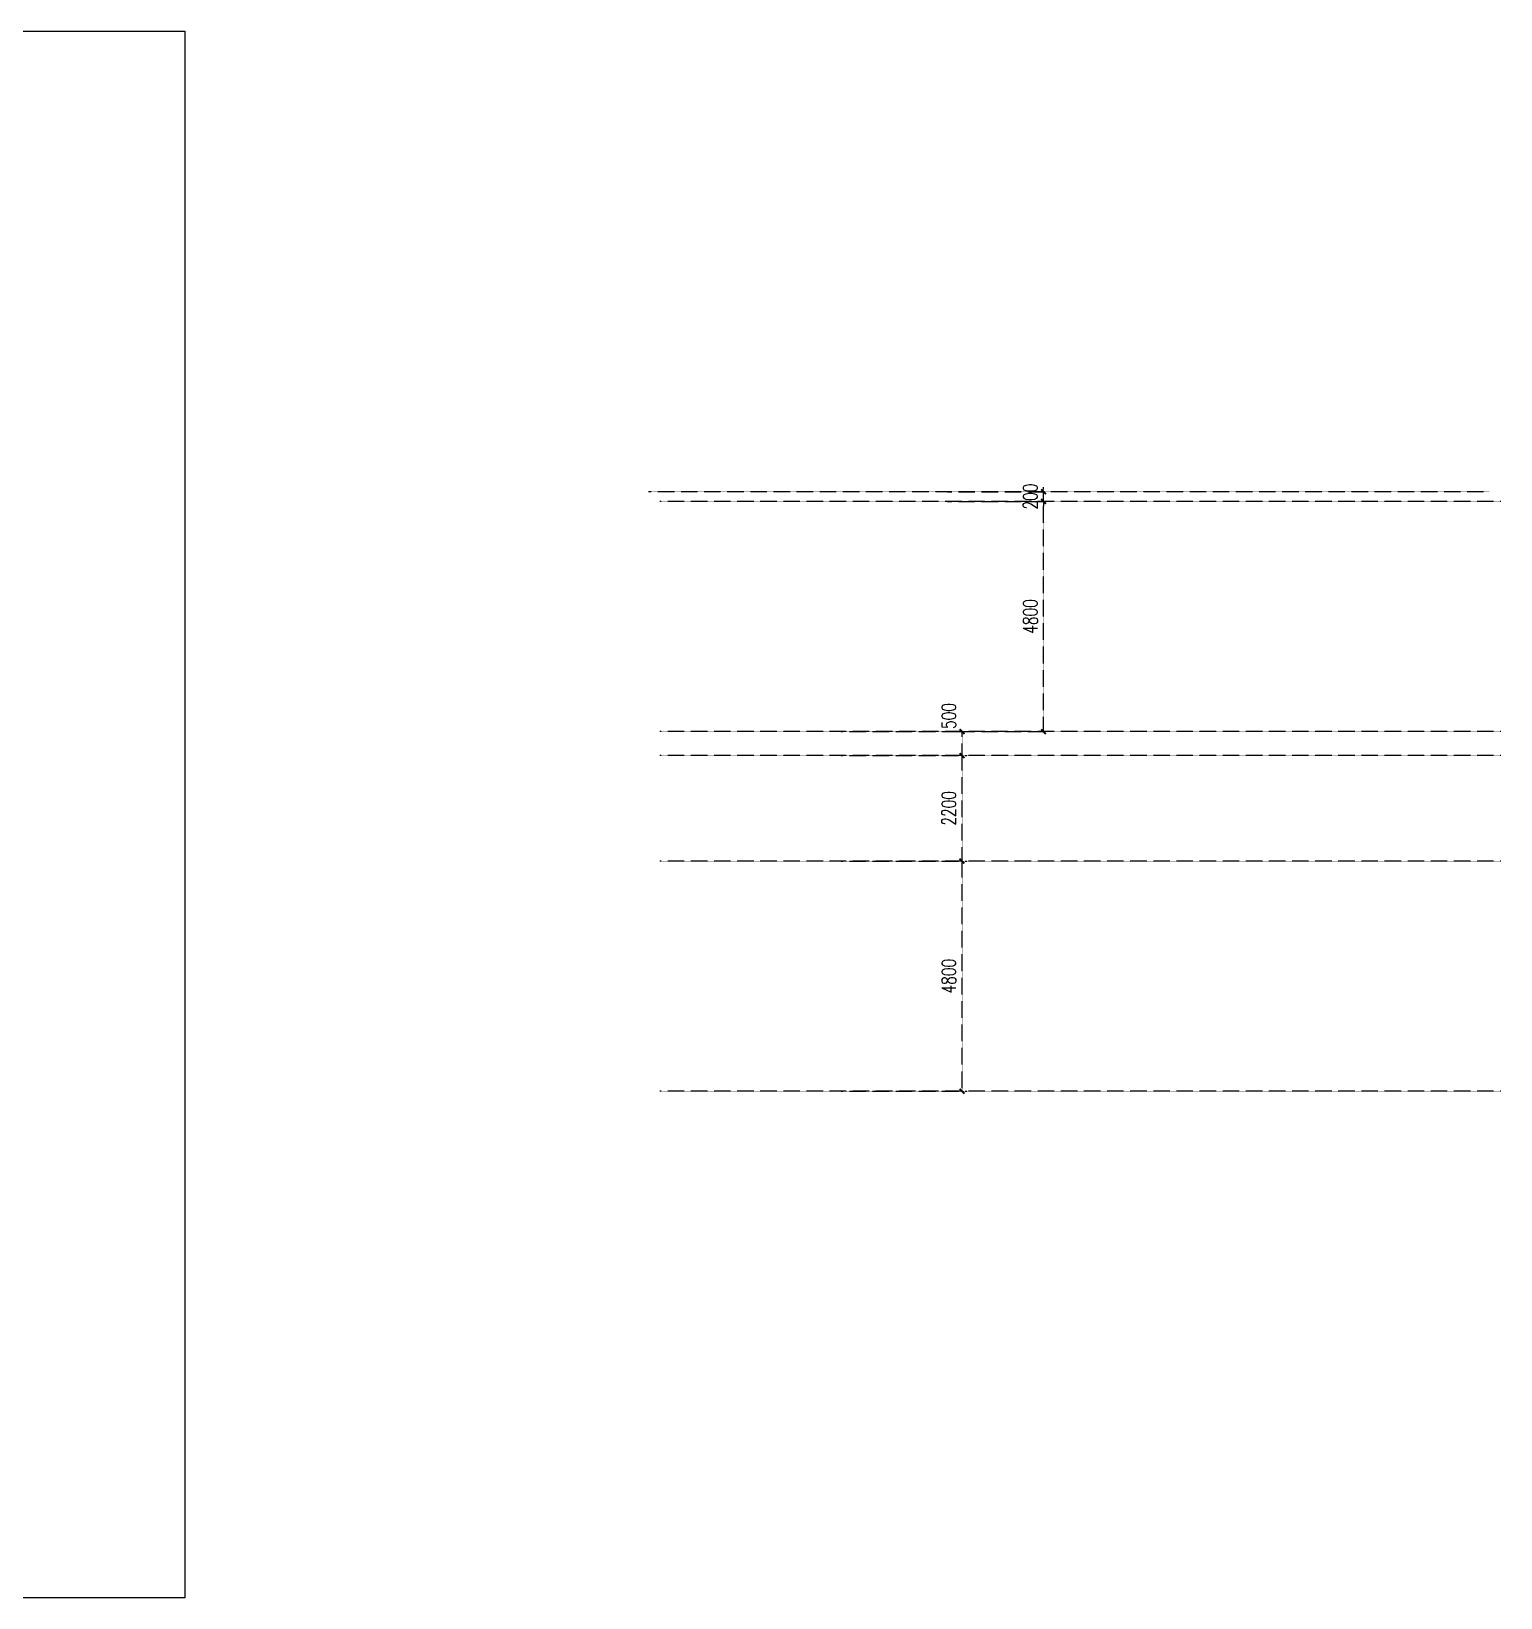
# Model space of a CAD drawing. Extents: x -1899985 to 1774885, y 556286 to 2175695.
# Drawn here: x -1647464 to -1616830, y 557699 to 590358 of the extents above; entities that cross this region are included whole.
import ezdxf

# ---------------------------------------------------------------- set-up
doc = ezdxf.new("R2010")
doc.units = 0
doc.header["$LTSCALE"] = 10
doc.header["$MEASUREMENT"] = 0
doc.linetypes.add('20剖面图$0$DASH', pattern=[0.35, 0.25, -0.1])
doc.layers.get('Defpoints').update_dxf_attribs({"color": 210})
for name, color, linetype in [('20剖面图$0$A-AXIS-D', 1, 'Continuous'), ('20剖面图$0$A-LIN-V', 9, 'Continuous'), ('A-LIN-V', 9, 'Continuous')]:
    doc.layers.add(name, color=color, linetype=linetype)
doc.styles.add('20剖面图$0$_TCH_DIM_T3', font='SIMPLEX', dxfattribs={"width": 0.705882, "bigfont": 'GBCBIG'})
doc.dimstyles.new('20剖面图$0$_TCH_ARCH&&100', dxfattribs={"dimtxt": 297.5, "dimasz": 100, "dimexe": 100, "dimexo": 100, "dimgap": 126.25, "dimtad": 1, "dimdec": 0, "dimzin": 0, "dimdsep": 46, "dimtxsty": '20剖面图$0$_TCH_DIM_T3', "dimblk": '20剖面图$0$_ArchTick', "dimcen": 0.09, "dimclrt": 7, "dimazin": 2, "dimtfac": 1, "dimtdec": 0, "dimtix": 1, "dimtmove": 2, "dimatfit": 3, "dimfxl": 1, "dimtolj": 1, "dimtzin": 0, "dimarcsym": 0})

# ---------------------------------------------------------------- blocks, each defined once
blk = doc.blocks.new('20剖面图$0$_ArchTick')
at = {"color": 0, "linetype": 'ByBlock', "const_width": 0.4}
blk.add_lwpolyline([(-0.5, -0.5), (0.5, 0.5)], dxfattribs=at)
blk = doc.blocks.new('*D581')
at = {"layer": '20剖面图$0$A-AXIS-D', "color": 0, "linetype": '20剖面图$0$DASH', "lineweight": -2, "transparency": 16777216}
for p, q in [((-1634280, 573057), (-1631660, 573057)), ((-1631760, 568257), (-1631760, 573057)), ((-1634280, 568257), (-1631660, 568257))]:
    blk.add_line(p, q, dxfattribs=at)
at = {"layer": 'Defpoints', "color": 0, "linetype": '20剖面图$0$DASH', "transparency": 16777216}
for p in [(-1634380, 573057), (-1631760, 573057), (-1634380, 568257)]:
    blk.add_point(p, dxfattribs=at)
at = {"layer": '20剖面图$0$A-AXIS-D', "color": 0, "linetype": '20剖面图$0$DASH', "lineweight": -2, "transparency": 16777216, "xscale": 100, "yscale": 100, "zscale": 100}
for p, rotation in [((-1631760, 573057), 90), ((-1631760, 568257), 270)]:
    blk.add_blockref('20剖面图$0$_ArchTick', p, dxfattribs=dict(at, rotation=rotation))
at = {"layer": '20剖面图$0$A-AXIS-D', "color": 7, "linetype": '20剖面图$0$DASH', "transparency": 16777216, "insert": (-1632035, 570657), "char_height": 297.5, "attachment_point": 5, "rotation": 90, "style": '20剖面图$0$_TCH_DIM_T3'}
blk.add_mtext('\\A1;4800', dxfattribs=at)
blk = doc.blocks.new('*D582')
at = {"layer": '20剖面图$0$A-AXIS-D', "color": 0, "linetype": '20剖面图$0$DASH', "lineweight": -2, "transparency": 16777216}
for p, q in [((-1634280, 575257), (-1631660, 575257)), ((-1631760, 573057), (-1631760, 575257)), ((-1634280, 573057), (-1631660, 573057))]:
    blk.add_line(p, q, dxfattribs=at)
at = {"layer": 'Defpoints', "color": 0, "linetype": '20剖面图$0$DASH', "transparency": 16777216}
for p in [(-1634380, 575257), (-1631760, 575257), (-1634380, 573057)]:
    blk.add_point(p, dxfattribs=at)
at = {"layer": '20剖面图$0$A-AXIS-D', "color": 0, "linetype": '20剖面图$0$DASH', "lineweight": -2, "transparency": 16777216, "xscale": 100, "yscale": 100, "zscale": 100}
for p, rotation in [((-1631760, 575257), 90), ((-1631760, 573057), 270)]:
    blk.add_blockref('20剖面图$0$_ArchTick', p, dxfattribs=dict(at, rotation=rotation))
at = {"layer": '20剖面图$0$A-AXIS-D', "color": 7, "linetype": '20剖面图$0$DASH', "transparency": 16777216, "insert": (-1632035, 574157), "char_height": 297.5, "attachment_point": 5, "rotation": 90, "style": '20剖面图$0$_TCH_DIM_T3'}
blk.add_mtext('\\A1;2200', dxfattribs=at)
blk = doc.blocks.new('*D583')
at = {"layer": '20剖面图$0$A-AXIS-D', "color": 0, "linetype": '20剖面图$0$DASH', "lineweight": -2, "transparency": 16777216}
for p, q in [((-1634280, 575757), (-1631660, 575757)), ((-1631760, 575257), (-1631760, 575757)), ((-1634280, 575257), (-1631660, 575257))]:
    blk.add_line(p, q, dxfattribs=at)
at = {"layer": 'Defpoints', "color": 0, "linetype": '20剖面图$0$DASH', "transparency": 16777216}
for p in [(-1634380, 575757), (-1631760, 575757), (-1634380, 575257)]:
    blk.add_point(p, dxfattribs=at)
at = {"layer": '20剖面图$0$A-AXIS-D', "color": 0, "linetype": '20剖面图$0$DASH', "lineweight": -2, "transparency": 16777216, "xscale": 100, "yscale": 100, "zscale": 100}
for p, rotation in [((-1631760, 575757), 90), ((-1631760, 575257), 270)]:
    blk.add_blockref('20剖面图$0$_ArchTick', p, dxfattribs=dict(at, rotation=rotation))
at = {"layer": '20剖面图$0$A-AXIS-D', "color": 7, "linetype": '20剖面图$0$DASH', "transparency": 16777216, "insert": (-1632035, 576082), "char_height": 297.5, "attachment_point": 5, "rotation": 90, "style": '20剖面图$0$_TCH_DIM_T3'}
blk.add_mtext('\\A1;500', dxfattribs=at)
blk = doc.blocks.new('*D584')
at = {"layer": '20剖面图$0$A-AXIS-D', "color": 0, "linetype": '20剖面图$0$DASH', "lineweight": -2, "transparency": 16777216}
for p, q in [((-1632060, 580557), (-1629960, 580557)), ((-1630060, 575757), (-1630060, 580557)), ((-1632060, 575757), (-1629960, 575757))]:
    blk.add_line(p, q, dxfattribs=at)
at = {"layer": 'Defpoints', "color": 0, "linetype": '20剖面图$0$DASH', "transparency": 16777216}
for p in [(-1632160, 580557), (-1630060, 580557), (-1632160, 575757)]:
    blk.add_point(p, dxfattribs=at)
at = {"layer": '20剖面图$0$A-AXIS-D', "color": 0, "linetype": '20剖面图$0$DASH', "lineweight": -2, "transparency": 16777216, "xscale": 100, "yscale": 100, "zscale": 100}
for p, rotation in [((-1630060, 580557), 90), ((-1630060, 575757), 270)]:
    blk.add_blockref('20剖面图$0$_ArchTick', p, dxfattribs=dict(at, rotation=rotation))
at = {"layer": '20剖面图$0$A-AXIS-D', "color": 7, "linetype": '20剖面图$0$DASH', "transparency": 16777216, "insert": (-1630335, 578157), "char_height": 297.5, "attachment_point": 5, "rotation": 90, "style": '20剖面图$0$_TCH_DIM_T3'}
blk.add_mtext('\\A1;4800', dxfattribs=at)
blk = doc.blocks.new('*D585')
at = {"layer": '20剖面图$0$A-AXIS-D', "color": 0, "linetype": '20剖面图$0$DASH', "lineweight": -2, "transparency": 16777216}
for p, q in [((-1632060, 580757), (-1629960, 580757)), ((-1630060, 580757), (-1630060, 580857)), ((-1630060, 580557), (-1630060, 580757)), ((-1632060, 580557), (-1629960, 580557)), ((-1630060, 580557), (-1630060, 580457))]:
    blk.add_line(p, q, dxfattribs=at)
at = {"layer": 'Defpoints', "color": 0, "linetype": '20剖面图$0$DASH', "transparency": 16777216}
for p in [(-1632160, 580757), (-1630060, 580757), (-1632160, 580557)]:
    blk.add_point(p, dxfattribs=at)
at = {"layer": '20剖面图$0$A-AXIS-D', "color": 0, "linetype": '20剖面图$0$DASH', "lineweight": -2, "transparency": 16777216, "xscale": 100, "yscale": 100, "zscale": 100}
for p, rotation in [((-1630060, 580757), 270), ((-1630060, 580557), 90)]:
    blk.add_blockref('20剖面图$0$_ArchTick', p, dxfattribs=dict(at, rotation=rotation))
at = {"layer": '20剖面图$0$A-AXIS-D', "color": 7, "linetype": '20剖面图$0$DASH', "transparency": 16777216, "insert": (-1630335, 580657), "char_height": 297.5, "attachment_point": 5, "rotation": 90, "style": '20剖面图$0$_TCH_DIM_T3'}
blk.add_mtext('\\A1;200', dxfattribs=at)
blk = doc.blocks.new('20剖面图$0$234234234234')
at = {"layer": '20剖面图$0$A-LIN-V', "linetype": '20剖面图$0$DASH'}
for points in [[(-1620770, 580757.5), (-1638300, 580757.5)], [(-1620530, 580557.5), (-1638060, 580557.5)], [(-1620530, 575757.5), (-1638060, 575757.5)], [(-1620530, 575257.5), (-1638060, 575257.5)], [(-1620530, 573057.5), (-1638060, 573057.5)], [(-1620530, 568257.5), (-1638060, 568257.5)]]:
    blk.add_lwpolyline(points, dxfattribs=at)
at = {"layer": '20剖面图$0$A-AXIS-D', "linetype": '20剖面图$0$DASH'}
for p1, p2, distance, picture, middle in [((-1632160, 580557.5), (-1632160, 580757.5), -2100, '*D585', (-1630335, 580657.5)), ((-1632160, 575757.5), (-1632160, 580557.5), -2100, '*D584', (-1630335, 578157.5)), ((-1634380.2, 573057.5), (-1634380.2, 575257.5), -2620.2, '*D582', (-1632035, 574157.5)), ((-1634380.2, 568257.5), (-1634380.2, 573057.5), -2620.2, '*D581', (-1632035, 570657.5))]:
    dim = blk.add_aligned_dim(p1=p1, p2=p2, distance=distance, dimstyle='20剖面图$0$_TCH_ARCH&&100', dxfattribs=at)
    dim.commit()
    dim.dimension.update_dxf_attribs({"geometry": picture, "text_midpoint": middle})
dim = blk.add_linear_dim(base=(-1631760, 575757.5), p1=(-1634380.2, 575257.5), p2=(-1634380.2, 575757.5), angle=90, dimstyle='20剖面图$0$_TCH_ARCH&&100', dxfattribs=at)
dim.commit()
dim.dimension.update_dxf_attribs({"geometry": '*D583', "text_midpoint": (-1632035, 576082.5), "dimtype": 161})
blk = doc.blocks.new('20剖面图')
at = {"layer": '20剖面图$0$A-LIN-V'}
blk.add_blockref('20剖面图$0$234234234234', (3700, 0), dxfattribs=at)

msp = doc.modelspace()

# ---------------------------------------------------------------- block references
at = {"layer": 'A-LIN-V'}
msp.add_blockref('20剖面图', (0, 0), dxfattribs=at)

# ---------------------------------------------------------------- next in the draw order: linework, layer by layer
msp.add_lwpolyline([(-1662658.3, 590358.1), (-1644263.1, 590358.1), (-1644263.1, 557699.1), (-1662658.3, 557699.1)], close=True, dxfattribs=at)

doc.saveas('drawing.dxf')
